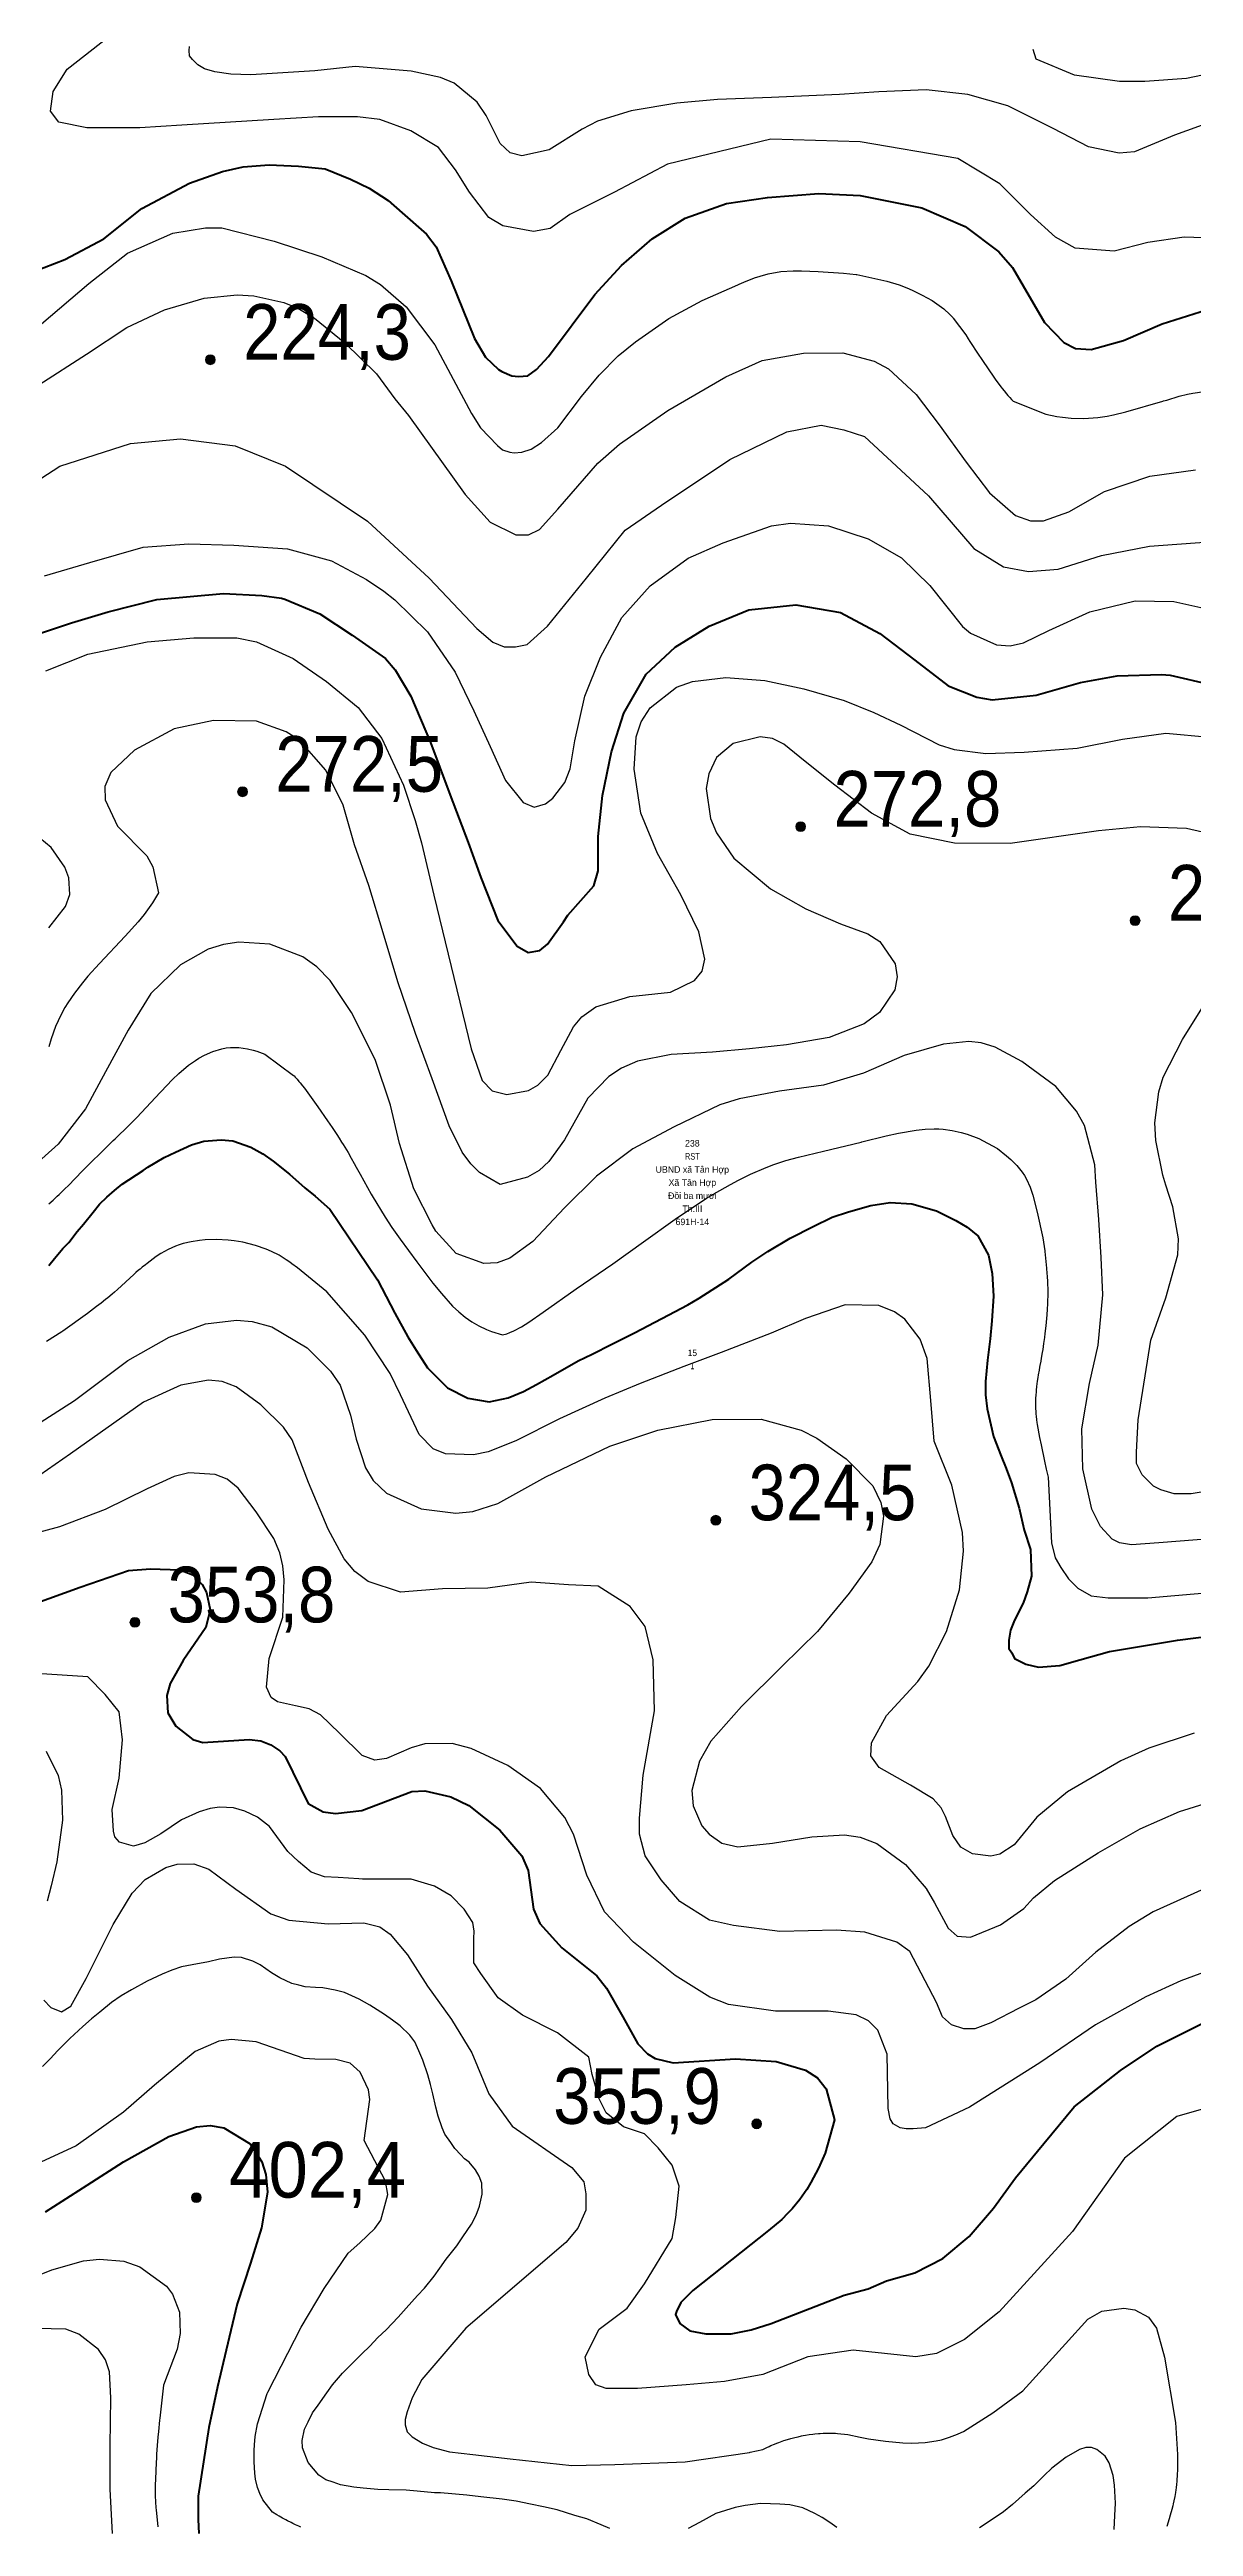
# Model space of a CAD drawing. Header units: metres. Extents: x 549268 to 556659, y 1838059 to 1844558.
# Drawn here: x 554620 to 554969, y 1839018 to 1839774 of the extents above; entities that cross this region are included whole.
import ezdxf
from ezdxf.enums import TextEntityAlignment as Align

# ---------------------------------------------------------------- set-up
doc = ezdxf.new("R2010")
doc.units = ezdxf.units.M
doc.header["$LTSCALE"] = 0.8
for name, color, linetype, lineweight in [('1', 7, 'Continuous', 25), ('2', 7, 'Continuous', 53), ('5', 7, 'Continuous', 13)]:
    doc.layers.add(name, color=color, linetype=linetype, lineweight=lineweight)
doc.layers.add('15', color=7, linetype='Continuous')

msp = doc.modelspace()

# ---------------------------------------------------------------- hatches: boundary and pattern name
at = {"layer": '5'}
for points in [[(554670.22, 1839679.37, 1), (554667.22, 1839679.37, 1)], [(554680.04, 1839547.43, 1), (554677.04, 1839547.43, 1)], [(554850.44, 1839536.79, 1), (554847.44, 1839536.79, 1)], [(554952.52, 1839508.08, 1), (554949.52, 1839508.08, 1)], [(554824.52, 1839324.94, 1), (554821.52, 1839324.94, 1)], [(554647.16, 1839293.75, 1), (554644.16, 1839293.75, 1)], [(554836.98, 1839140.59, 1), (554833.98, 1839140.59, 1)], [(554665.93, 1839118.05, 1), (554662.93, 1839118.05, 1)]]:
    msp.add_hatch(color=256, dxfattribs=at).paths.add_polyline_path(points)

# ---------------------------------------------------------------- linework, layer by layer
at = {"layer": '1'}
for points in [[(554753.73, 1839722.84), (554747.77, 1839730.53), (554743.5, 1839737.37), (554738.39, 1839744.21), (554729.87, 1839749.34), (554720.49, 1839752.76), (554713.67, 1839753.61), (554701.74, 1839753.61), (554688.1, 1839752.76), (554659.97, 1839751.05), (554647.19, 1839750.19), (554630.99, 1839750.19), (554622.47, 1839751.9), (554619.91, 1839755.32), (554620.76, 1839761.3), (554625.02, 1839768.14), (554644.63, 1839783.53)], [(554786.94, 1839752.23), (554782.25, 1839749.85), (554772.09, 1839743.49), (554763.84, 1839741.67), (554760.22, 1839742.56), (554757.23, 1839745.42), (554752.88, 1839754.01), (554750.18, 1839758.05), (554743.09, 1839763.88), (554738.94, 1839765.57), (554729.96, 1839767.49), (554712.96, 1839768.98), (554700.57, 1839767.62), (554681.03, 1839766.42), (554674.94, 1839766.6), (554670.1, 1839767.32), (554666.87, 1839768.22), (554664.9, 1839769.48), (554663.29, 1839771.09), (554662.39, 1839772.17), (554662.22, 1839773.79), (554662.39, 1839775.05)], [(554976.49, 1839767.27), (554966.72, 1839765.31), (554954.03, 1839764.33), (554946.22, 1839764.33), (554932.56, 1839766.29), (554920.84, 1839771.18), (554919.87, 1839774.12)], [(554975.14, 1839752.33), (554963, 1839747.99), (554950.83, 1839742.91), (554946.16, 1839742.51), (554936.82, 1839744.36), (554926, 1839750), (554912.14, 1839756.89), (554899.96, 1839760.42), (554887.23, 1839761.79), (554872.79, 1839761.23), (554860.81, 1839760.38), (554851.4, 1839760), (554840.04, 1839759.49), (554823.55, 1839758.89), (554811.14, 1839757.71), (554797.17, 1839755.43), (554786.94, 1839752.23)], [(554989.84, 1839716), (554965.97, 1839716.85), (554954.89, 1839715.14), (554944.66, 1839712.58), (554932.73, 1839713.43), (554926.76, 1839716.85), (554919.09, 1839723.69), (554909.72, 1839733.09), (554896.93, 1839740.79), (554867.1, 1839745.92), (554839.82, 1839746.77), (554808.29, 1839739.08), (554792.09, 1839730.53), (554778.45, 1839723.69), (554772.49, 1839719.42), (554767.37, 1839718.56), (554758, 1839720.27), (554753.73, 1839722.84)], [(554617.16, 1839690.36), (554631.62, 1839702.64), (554643.41, 1839711.91), (554657.27, 1839718), (554667.19, 1839719.71), (554672.18, 1839719.64), (554688.16, 1839715.56), (554702.78, 1839710.76), (554716.22, 1839705.12), (554720.63, 1839702.34), (554728.53, 1839695.51), (554737.21, 1839683.93), (554748.45, 1839662.92), (554751.15, 1839658.63), (554756.32, 1839653.22), (554757.9, 1839651.86), (554760.15, 1839651.18), (554761.5, 1839650.96), (554763.75, 1839651.18), (554766.68, 1839652.09), (554769.83, 1839654.12), (554774.78, 1839658.63), (554781.98, 1839668.11), (554787.38, 1839674.66), (554793.23, 1839680.52), (554798.46, 1839684.89), (554808.7, 1839691.96), (554818.89, 1839697.48), (554829.73, 1839702.25), (554830.11, 1839702.42), (554831.56, 1839703.1), (554834.86, 1839704.39), (554836.52, 1839704.94), (554839.03, 1839705.61), (554842.85, 1839706.28), (554846.63, 1839706.52), (554849.17, 1839706.51), (554854.27, 1839706.29), (554862, 1839705.81), (554865.85, 1839705.42), (554866.09, 1839705.39), (554875.19, 1839703.39), (554878.95, 1839702.25), (554881.35, 1839701.32), (554882.93, 1839700.64), (554886.03, 1839699.12), (554889.05, 1839697.43), (554890.51, 1839696.5), (554892.58, 1839694.96), (554894.48, 1839693.23), (554895.34, 1839692.29), (554895.5, 1839692.1), (554899.35, 1839687.01), (554900.08, 1839685.8), (554900.58, 1839684.99), (554901.59, 1839683.4), (554902.1, 1839682.6), (554903.13, 1839681.03), (554904.19, 1839679.46), (554906.31, 1839676.33), (554907.65, 1839674.38), (554908.33, 1839673.4), (554909.37, 1839671.96), (554910.08, 1839671.02), (554910.44, 1839670.55), (554910.99, 1839669.86), (554911.74, 1839668.95), (554912.13, 1839668.5), (554912.72, 1839667.85), (554913.32, 1839667.2), (554913.63, 1839666.89), (554913.76, 1839666.76), (554923.71, 1839662.79), (554927.15, 1839662.07), (554928.87, 1839661.81), (554931.45, 1839661.54), (554935.32, 1839661.44), (554939.63, 1839661.75), (554942.49, 1839662.18), (554944.39, 1839662.55), (554948.16, 1839663.44), (554959.44, 1839666.74), (554959.66, 1839666.8), (554960.71, 1839667.08), (554964.46, 1839668.25)], [(554616.37, 1839671.71), (554630.85, 1839681.13), (554643.21, 1839689.19), (554654.72, 1839694.59), (554666.85, 1839698.2), (554676.94, 1839699.16), (554682.02, 1839698.87), (554691.11, 1839696.85), (554695.4, 1839695.08), (554700.52, 1839692.08), (554709.8, 1839684.56), (554719.39, 1839675.08), (554725.07, 1839667.44), (554729.19, 1839662.34), (554746.46, 1839638.23), (554754.16, 1839629.8), (554761.93, 1839625.94), (554765.82, 1839625.9), (554769.16, 1839627.54), (554774.81, 1839633.7), (554786.95, 1839647.83), (554793.57, 1839653.64), (554808.33, 1839663.91), (554826.1, 1839674.18), (554837.16, 1839679.14), (554849.73, 1839681.36), (554861.79, 1839681.48), (554871.35, 1839678.9), (554875.71, 1839676.55), (554884.15, 1839668.78), (554891.17, 1839659.45), (554899.43, 1839648.1), (554906.55, 1839638.68), (554914.46, 1839631.79), (554919.1, 1839630.15), (554923, 1839630.22), (554930.77, 1839632.93), (554941.68, 1839639.18), (554955.49, 1839643.79), (554969.5, 1839645.71)], [(554964.46, 1839668.25), (554966.98, 1839668.86), (554968.67, 1839669.2), (554972.07, 1839669.72)], [(554603.23, 1839634.28), (554622.71, 1839646.84), (554644.29, 1839653.82), (554659.6, 1839655.22), (554676.3, 1839653.12), (554691.62, 1839646.84), (554716.67, 1839630.09), (554735.46, 1839612.64), (554750.08, 1839597.29), (554754.95, 1839593.1), (554758.43, 1839591.7), (554761.91, 1839591.7), (554765.39, 1839592.4), (554771.65, 1839597.99), (554783.49, 1839612.64), (554795.32, 1839627.3), (554806.45, 1839634.98), (554827.33, 1839648.94), (554844.73, 1839657.31), (554855.17, 1839659.41), (554862.13, 1839658.01), (554868.4, 1839655.92), (554887.89, 1839637.77), (554901.81, 1839621.72), (554910.86, 1839616.13), (554918.51, 1839614.74), (554927.56, 1839615.44), (554940.79, 1839619.62), (554955.4, 1839622.41), (554973.5, 1839623.81)], [(554724.99, 1839606.02), (554735.04, 1839596.28), (554743.41, 1839584), (554749.11, 1839572.19), (554754.15, 1839561.23), (554758.85, 1839550.9), (554764.22, 1839544.12), (554767.51, 1839542.77), (554771.02, 1839543.77), (554773.25, 1839545.49), (554776.88, 1839550.26), (554778.57, 1839554.47), (554779.98, 1839562.95), (554783.05, 1839576.67), (554787.83, 1839588.52), (554794.35, 1839600.66), (554802.93, 1839610.3), (554814.62, 1839618.8), (554825.25, 1839623.43), (554840.02, 1839628.61), (554845.78, 1839629.42), (554857.42, 1839628.66), (554869.56, 1839624.66), (554879.74, 1839618.86), (554888.34, 1839610.45), (554898.34, 1839597.88), (554900.8, 1839595.91), (554908.65, 1839592.35), (554912.83, 1839592), (554916.9, 1839592.87), (554924.67, 1839596.67), (554937.15, 1839602.35), (554950.99, 1839605.74), (554962.81, 1839605.55), (554975.66, 1839602.66)], [(554618.09, 1839613.36), (554631.88, 1839617.45), (554648.18, 1839622.09), (554662.15, 1839623.2), (554675.88, 1839622.72), (554692.23, 1839621.67), (554705.71, 1839617.94), (554716.34, 1839612.28), (554721.7, 1839608.66), (554724.99, 1839606.02)], [(554618.44, 1839584.35), (554631.26, 1839589.46), (554649.37, 1839593.17), (554663.65, 1839594.48), (554676.77, 1839594.48), (554682.77, 1839593.21), (554694.02, 1839588.18), (554704.16, 1839581.06), (554713.82, 1839573.14), (554721.05, 1839563.65), (554727.67, 1839549.4), (554731.19, 1839538.66), (554733.16, 1839531.86), (554736.98, 1839515.81), (554748.36, 1839468.92), (554751.67, 1839459.24), (554754.76, 1839456.09), (554759.19, 1839454.96), (554765.81, 1839456.22), (554768.72, 1839457.84), (554771.71, 1839460.84), (554775.7, 1839468.42), (554779.52, 1839475.63), (554782.06, 1839478.66), (554786.38, 1839481.74), (554796.81, 1839484.87), (554809.2, 1839486.24), (554816.55, 1839489.75), (554818.88, 1839492.64), (554819.66, 1839496.35), (554817.85, 1839504.6), (554812.29, 1839515.96), (554805.2, 1839528.56), (554800.09, 1839540.91), (554798.05, 1839554.35), (554798.68, 1839564.21), (554800.2, 1839568.81), (554802.94, 1839573.07), (554811.02, 1839579.36), (554815.85, 1839581.12), (554826.04, 1839582.32), (554837.93, 1839581.39), (554849.9, 1839578.87), (554862.19, 1839575.26), (554871.28, 1839571.68), (554879.48, 1839567.81), (554891.18, 1839561.8), (554895.78, 1839560.37), (554905.41, 1839559.15)], [(554820.85, 1839552.89), (554820.09, 1839548.43), (554821.36, 1839539.27), (554823.18, 1839534.88), (554828.54, 1839527.17), (554839.72, 1839517.83), (554850.54, 1839511.7), (554861.05, 1839507.08), (554869.42, 1839504.06), (554873.13, 1839501.71), (554877.76, 1839494.89), (554878.41, 1839490.88), (554877.65, 1839486.9), (554872.98, 1839480), (554868.35, 1839476.51), (554857.61, 1839472.39), (554844.62, 1839470.11), (554833.34, 1839468.87), (554822.03, 1839467.9), (554809.43, 1839467.22), (554799.08, 1839465.1), (554794.25, 1839463.01), (554790.38, 1839460.48), (554783.98, 1839453.85), (554776.86, 1839441.16), (554772.05, 1839434.47), (554769.08, 1839431.78), (554765.57, 1839429.68), (554757.23, 1839427.44), (554750.83, 1839431.17), (554748.22, 1839433.78), (554745.61, 1839437.35), (554741.66, 1839445.38), (554736.41, 1839459.74), (554731.29, 1839473.62), (554725.89, 1839489.37), (554721.5, 1839504.32), (554717.09, 1839518.77), (554712.69, 1839531.18), (554709.24, 1839543.34), (554703.97, 1839554.04), (554695.92, 1839563.15), (554691.89, 1839565.77), (554682.81, 1839568.97), (554669.68, 1839569.21), (554657.63, 1839566.69), (554645.53, 1839560.14), (554638.33, 1839553.27), (554636.53, 1839549.07), (554636.58, 1839544.92), (554640.4, 1839536.96), (554649.36, 1839527.87), (554651.15, 1839524.5), (554652.86, 1839516.56), (554651.08, 1839513.55), (554648.53, 1839509.98), (554646.68, 1839507.7), (554642.75, 1839503.33), (554634.91, 1839494.99), (554631.34, 1839491.06), (554629.63, 1839489.03), (554627.19, 1839485.88), (554625.24, 1839483), (554624.33, 1839481.51), (554623.07, 1839479.23), (554621.43, 1839475.69), (554620.09, 1839472.01), (554619.38, 1839469.48)], [(554975.16, 1839534.28), (554966.69, 1839536.25), (554952.7, 1839536.69), (554939.79, 1839535.48), (554912.88, 1839531.63), (554895.89, 1839531.7), (554882.35, 1839534.43), (554870.5, 1839540.88), (554859.34, 1839549.44), (554850.3, 1839556.69), (554843.8, 1839561.97), (554840.3, 1839563.69), (554836.55, 1839564.23), (554828.28, 1839562.16), (554823.19, 1839557.86), (554820.85, 1839552.89)], [(554905.41, 1839559.15), (554917.16, 1839559.51), (554933.31, 1839560.73), (554947.14, 1839563.47), (554960.41, 1839565.3), (554973.74, 1839564.06)], [(554619.39, 1839505.84), (554624.52, 1839512.4), (554625.8, 1839516.1), (554625.49, 1839521.11), (554624.25, 1839524.44), (554620.11, 1839530.42), (554608.05, 1839540.34)], [(554937.82, 1839328.36), (554935.09, 1839340.66), (554934.77, 1839352.88), (554937.09, 1839366.7), (554939.73, 1839378.41), (554941.12, 1839393.81), (554940.62, 1839405.17), (554939.99, 1839416.8), (554939.02, 1839428.2), (554938.71, 1839433.5), (554935.52, 1839445.5), (554933.16, 1839449.83), (554926.82, 1839457.37), (554916.43, 1839465.02), (554908.32, 1839469.45), (554904.01, 1839470.76), (554900.24, 1839471.13), (554892.55, 1839470.34), (554880.49, 1839466.86), (554868.07, 1839461.47), (554855.85, 1839457.78), (554842.47, 1839456.03), (554830.16, 1839453.69), (554824.23, 1839451.77), (554810.27, 1839445.09), (554797.63, 1839438.37), (554786.57, 1839430.04), (554776.78, 1839420.35), (554767.16, 1839410.03), (554760.12, 1839404.97), (554756.27, 1839403.59), (554752.22, 1839403.39), (554743.7, 1839406.41), (554737.52, 1839413.22), (554736.37, 1839415.15), (554730.86, 1839426.15), (554726.43, 1839439.98), (554723.73, 1839451.75), (554719.02, 1839465.64), (554711.84, 1839480.02), (554705.3, 1839489.77), (554701.23, 1839493.92), (554696.89, 1839496.99), (554686.9, 1839500.86), (554677.38, 1839501.52), (554672.68, 1839500.79), (554668.07, 1839499.33), (554659.61, 1839494.58), (554650.56, 1839485.82), (554643.57, 1839474.57), (554636.74, 1839461.84), (554630.58, 1839450.58), (554622.23, 1839439.75), (554613.29, 1839431.74)], [(555002.36, 1839338.7), (554968.09, 1839333.05), (554962.91, 1839333.05), (554958.88, 1839334.2), (554956.58, 1839335.36), (554953.12, 1839338.82), (554951.4, 1839342.29), (554951.4, 1839345.75), (554951.97, 1839355.57), (554955.77, 1839379.95), (554960.41, 1839392.86), (554964.1, 1839406.02), (554964.27, 1839410.84), (554962.49, 1839420.64), (554960.42, 1839427.25), (554959.45, 1839430.31), (554957.31, 1839440.91), (554957.05, 1839446.32), (554958.23, 1839455.74), (554959.61, 1839460.27), (554965.52, 1839471.77), (554973.97, 1839485.32)], [(554619.42, 1839421.61), (554620.67, 1839422.74), (554621.92, 1839423.89), (554622.53, 1839424.46), (554623.75, 1839425.63), (554624.35, 1839426.22), (554625.25, 1839427.12), (554629.64, 1839431.64), (554629.78, 1839431.78), (554630.09, 1839432.09), (554630.71, 1839432.7), (554631.32, 1839433.31), (554631.74, 1839433.72), (554632.56, 1839434.53), (554633.18, 1839435.14), (554634.43, 1839436.35), (554636.92, 1839438.77), (554638.17, 1839439.99), (554639.08, 1839440.87), (554639.68, 1839441.46), (554640.89, 1839442.64), (554642.7, 1839444.41), (554646.31, 1839447.96), (554653.42, 1839455.6), (554653.57, 1839455.76), (554657.17, 1839459.53), (554659.04, 1839461.35), (554662.05, 1839463.9), (554664.13, 1839465.37), (554665.22, 1839466.04), (554666.9, 1839466.97), (554669.51, 1839468.11), (554672.18, 1839468.91), (554673.53, 1839469.17), (554674.82, 1839469.31), (554677.39, 1839469.32), (554680, 1839468.96), (554681.75, 1839468.54), (554682.93, 1839468.17), (554685.33, 1839467.25), (554694.09, 1839460.82), (554694.28, 1839460.62), (554694.58, 1839460.29), (554695.17, 1839459.64), (554695.75, 1839458.97), (554696.13, 1839458.52), (554696.87, 1839457.61), (554697.41, 1839456.91), (554698.47, 1839455.5), (554699.5, 1839454.06), (554701.52, 1839451.15), (554704.45, 1839446.95), (554705.89, 1839444.84), (554707.31, 1839442.72), (554708.01, 1839441.65)], [(554708.01, 1839441.65), (554708.77, 1839440.45), (554709.27, 1839439.65), (554710.25, 1839438.03), (554710.74, 1839437.21), (554711.69, 1839435.57), (554712.62, 1839433.92), (554713.24, 1839432.82), (554714.44, 1839430.59), (554717.82, 1839424.51), (554718.12, 1839423.99), (554722.05, 1839417.5), (554724.14, 1839414.33), (554726.63, 1839410.8), (554731.77, 1839403.86), (554736.66, 1839397.34), (554739.22, 1839394.16), (554742.67, 1839390.36), (554744.52, 1839388.61), (554746.47, 1839386.99), (554747.49, 1839386.25), (554748.53, 1839385.56), (554750.71, 1839384.31), (554752.99, 1839383.23), (554754.57, 1839382.6), (554757.88, 1839381.55), (554759.22, 1839381.9), (554760.16, 1839382.26), (554761.37, 1839382.79), (554763.71, 1839384.03), (554765.95, 1839385.44), (554770.3, 1839388.53), (554780.4, 1839395.57), (554791.58, 1839403.3), (554800.94, 1839410), (554810.65, 1839416.89), (554820.2, 1839423.29), (554822.34, 1839424.55), (554822.64, 1839424.73), (554827.45, 1839427.49), (554829.9, 1839428.79), (554833.64, 1839430.61), (554838.35, 1839432.64), (554840.75, 1839433.54), (554844.39, 1839434.76), (554848.21, 1839435.84), (554855.91, 1839437.71), (554867.35, 1839440.43), (554867.61, 1839440.5), (554875, 1839442.34), (554878.74, 1839443.15), (554884.21, 1839444.11), (554886.95, 1839444.4), (554889.69, 1839444.52), (554891.05, 1839444.49), (554892.43, 1839444.4), (554895.19, 1839444.02), (554897.92, 1839443.41), (554899.73, 1839442.87), (554903.34, 1839441.52), (554908.82, 1839438.61), (554909.05, 1839438.44), (554911.78, 1839436.28), (554913.09, 1839435.12), (554914.92, 1839433.27)], [(554914.92, 1839433.27), (554916.54, 1839431.25), (554917.25, 1839430.18), (554917.88, 1839429.06), (554918.95, 1839426.69), (554919.79, 1839424.21), (554921.11, 1839419.08), (554922.83, 1839411.2), (554923.45, 1839407.21), (554923.47, 1839406.99), (554923.94, 1839401.97), (554924.08, 1839400.3), (554924.14, 1839399.47), (554924.25, 1839397.79), (554924.29, 1839396.96), (554924.33, 1839395.7), (554924.34, 1839394.44), (554924.34, 1839393.6), (554924.3, 1839391.92), (554924.27, 1839391.08), (554924.18, 1839389.39), (554924.06, 1839387.71), (554923.97, 1839386.6), (554923.75, 1839384.36), (554923.48, 1839381.94), (554923.33, 1839380.73), (554923.09, 1839378.92), (554922.82, 1839377.12), (554922.68, 1839376.21), (554922.37, 1839374.41), (554922.21, 1839373.51), (554921.95, 1839372.16), (554921.86, 1839371.67), (554921.7, 1839370.8), (554921.44, 1839369.32), (554921.32, 1839368.58), (554921.15, 1839367.46), (554920.93, 1839365.78), (554920.81, 1839364.66), (554920.76, 1839364.1), (554920.69, 1839363.26), (554920.63, 1839362.14), (554920.61, 1839361.57), (554920.6, 1839360.73), (554920.61, 1839359.89), (554920.62, 1839359.47), (554920.63, 1839359.04), (554920.68, 1839358.18), (554920.75, 1839357.32), (554920.81, 1839356.75), (554920.94, 1839355.61), (554921.06, 1839354.75), (554921.15, 1839354.18), (554921.33, 1839353.05), (554921.65, 1839351.34), (554921.87, 1839350.21), (554922.33, 1839347.94), (554923.34, 1839342.98), (554923.87, 1839340.51), (554924.24, 1839338.87), (554924.44, 1839338.05), (554925.48, 1839318.03), (554926.64, 1839313.41), (554928.36, 1839310.53), (554930.67, 1839307.06)], [(554885.41, 1839380.26), (554880.67, 1839386.39), (554877.51, 1839388.64), (554872.75, 1839390.48), (554862.47, 1839390.69), (554850.4, 1839386.51), (554839.92, 1839382.08), (554824.63, 1839376.13), (554813.28, 1839371.89), (554799.89, 1839366.71), (554789.13, 1839362.25), (554775.3, 1839355.88), (554761.95, 1839349.14), (554753.54, 1839345.81), (554749.03, 1839344.87), (554740.45, 1839345.26), (554736.71, 1839346.79), (554732.43, 1839351.08), (554726.79, 1839363.22), (554723.58, 1839369.74), (554715.89, 1839381.44), (554704.28, 1839394.72), (554695.35, 1839402.02), (554693.6, 1839403.28), (554692.94, 1839403.78), (554691.88, 1839404.52), (554689.68, 1839405.87), (554687.36, 1839407.04), (554685.77, 1839407.73), (554682.5, 1839408.87), (554678.59, 1839409.84), (554675.94, 1839410.28), (554674.16, 1839410.47), (554670.57, 1839410.65), (554667.13, 1839410.55), (554665.43, 1839410.39), (554662.89, 1839409.99), (554660.42, 1839409.41), (554659.22, 1839409.03), (554658.05, 1839408.61), (554655.78, 1839407.6), (554653.59, 1839406.39), (554652.17, 1839405.46), (554649.42, 1839403.35), (554648.89, 1839402.96), (554647.89, 1839402.19), (554647.24, 1839401.65), (554646.81, 1839401.29), (554645.97, 1839400.56), (554645.34, 1839399.99), (554644.1, 1839398.85), (554641.63, 1839396.55), (554640.38, 1839395.41), (554639.4, 1839394.55), (554638.74, 1839393.99), (554637.4, 1839392.88), (554636.73, 1839392.33), (554635.37, 1839391.25), (554633.99, 1839390.18), (554631.23, 1839388.07), (554623.7, 1839382.66), (554623.37, 1839382.45), (554618.65, 1839379.54)], [(554615.62, 1839354.11), (554627.28, 1839361.55), (554643.56, 1839373.72), (554656.16, 1839380.81), (554667.22, 1839384.93), (554676.7, 1839386.09), (554681.45, 1839385.66), (554687.47, 1839383.97), (554698.28, 1839377.59), (554705.38, 1839370.44), (554708.37, 1839366.17), (554711.52, 1839356.98), (554713.17, 1839349.75), (554716.1, 1839340.95), (554718.41, 1839337.08), (554722.45, 1839333.23), (554733.04, 1839328.44), (554743.63, 1839327.08), (554748.79, 1839327.61), (554756.5, 1839330.1), (554771.13, 1839338.18), (554790.68, 1839347.58), (554805.33, 1839352.47), (554821.89, 1839355.74), (554836.83, 1839355.82), (554849.02, 1839352.47), (554853.84, 1839350.04), (554862.8, 1839343.73), (554870.9, 1839335.4), (554873.39, 1839330.37), (554874.18, 1839326.16), (554873.1, 1839317.52), (554870.69, 1839312.2), (554863.77, 1839302.68), (554854.09, 1839290.93), (554843.3, 1839280.34), (554830.84, 1839268), (554821.53, 1839257.42)], [(554969.09, 1839259.88), (554955.18, 1839255.36), (554946.62, 1839251.43), (554930.38, 1839241.96), (554920.98, 1839234.25), (554914.07, 1839225.76), (554909.71, 1839222.96), (554907.02, 1839222.37), (554901.38, 1839223.02), (554897.86, 1839225.04), (554895.37, 1839228.67), (554893.16, 1839234.41), (554891.84, 1839237.07), (554889.39, 1839239.89), (554882.47, 1839244.07), (554872.88, 1839249.4), (554870.38, 1839252.99), (554870.51, 1839256.95), (554875.14, 1839265.33), (554884.69, 1839275.64), (554888.06, 1839280.33), (554893.39, 1839290.99), (554897.41, 1839303.68), (554898.67, 1839315.49), (554898.33, 1839321.15), (554895.03, 1839335.6), (554889.7, 1839349.11), (554888.62, 1839361.53), (554887.51, 1839374.34), (554885.41, 1839380.26)], [(554801.4, 1839222.45), (554799.76, 1839229.01), (554799.76, 1839233.92), (554800.82, 1839247.11), (554804.26, 1839266.69), (554803.86, 1839282.26), (554801.4, 1839292.5), (554796.9, 1839298.64), (554787.08, 1839304.78), (554778.07, 1839305.19), (554766.61, 1839306.01), (554753.37, 1839304.19), (554739.58, 1839303.95), (554726.73, 1839302.97), (554716.92, 1839306.18), (554712.79, 1839309.26), (554709.53, 1839313.14), (554704.67, 1839322.18), (554698.68, 1839336.48), (554693.69, 1839349.46), (554690.99, 1839353.35), (554684.1, 1839360.22), (554676.54, 1839365.72), (554672.36, 1839367.33), (554668.19, 1839367.75), (554659.66, 1839366.22), (554648.27, 1839360.98), (554625.98, 1839345.23), (554616.6, 1839338.72)], [(554987.02, 1839192.37), (554964.96, 1839184.3), (554954.28, 1839179.41), (554938.96, 1839170.82), (554921.91, 1839159.21), (554900.49, 1839145.67), (554887, 1839139.37), (554883.31, 1839139.06), (554881.16, 1839139.06), (554879.31, 1839139.37), (554877.16, 1839140.6), (554876.24, 1839142.14), (554875.63, 1839145.23), (554875.3, 1839161.85), (554872.43, 1839169.2), (554869.66, 1839172), (554865.9, 1839173.87), (554857.26, 1839175.01), (554841.22, 1839175.01), (554826.91, 1839176.99), (554821.2, 1839179.31), (554810.65, 1839185.92), (554797.87, 1839196.08), (554789.04, 1839205.29), (554783.67, 1839216.52), (554779.59, 1839229.03), (554776.92, 1839234.15), (554769.5, 1839243.02), (554759.47, 1839250.03), (554748.37, 1839255.27), (554742.5, 1839256.71), (554734.14, 1839256.64), (554729.96, 1839255.47), (554722.48, 1839252.17), (554718.96, 1839251.61), (554715.08, 1839253.06), (554708.11, 1839259.9), (554702.37, 1839265.53), (554698.9, 1839267.29), (554694.65, 1839268.23), (554689.23, 1839269.47), (554687.27, 1839270.75), (554685.82, 1839273.99), (554686.66, 1839282.74), (554690.83, 1839295.31), (554691.28, 1839306.75), (554690.81, 1839310.97), (554689.94, 1839315.01), (554688.08, 1839319.34), (554682.73, 1839327.46), (554677.22, 1839334.71), (554673.8, 1839337.44), (554670.18, 1839338.94), (554662.15, 1839339.41), (554657.71, 1839338.33), (554649.4, 1839334.54), (554636.59, 1839328.25), (554622.68, 1839322.88), (554609.14, 1839319.24)], [(554980.34, 1839319.72), (554958.26, 1839318.04), (554949.94, 1839317.39), (554946.23, 1839318.04), (554944, 1839319.19), (554940.4, 1839323.04), (554937.82, 1839328.36)], [(554930.67, 1839307.06), (554933.55, 1839304.17), (554937.58, 1839301.86), (554942.76, 1839301.29), (554948.52, 1839301.29), (554954.85, 1839301.29), (554991.48, 1839304.35)], [(554993.45, 1839151.39), (554963.71, 1839142.87), (554947.78, 1839130.09), (554931.85, 1839107.72), (554909.55, 1839083.22), (554898.92, 1839074.7), (554890.43, 1839070.44), (554884.05, 1839069.38), (554874.49, 1839070.44), (554864.94, 1839071.51), (554851.13, 1839069.38), (554837.32, 1839064.05), (554825.64, 1839061.92), (554813.95, 1839060.86), (554799.08, 1839059.79), (554789.52, 1839059.79), (554786.34, 1839060.86), (554784.21, 1839064.05), (554783.15, 1839069.38), (554787.4, 1839077.9), (554795.9, 1839084.29), (554801.21, 1839091.74), (554809.7, 1839105.59), (554810.77, 1839111.98), (554811.83, 1839121.57), (554809.7, 1839127.96), (554805.46, 1839133.28), (554801.21, 1839137.55), (554794.83, 1839139.68), (554789.52, 1839143.94), (554787.4, 1839148.2), (554785.28, 1839155.65), (554784.21, 1839160.98), (554774.65, 1839168.43), (554764.03, 1839173.76), (554756.6, 1839179.09), (554751.29, 1839186.54), (554749.16, 1839189.74), (554749.16, 1839197.19), (554749.22, 1839199.42), (554748.81, 1839202.08), (554746.15, 1839206.17), (554742.26, 1839210.27), (554737.15, 1839213.14), (554730.04, 1839215.3), (554715.17, 1839215.3), (554714.02, 1839215.39), (554707.68, 1839215.8), (554703.59, 1839216), (554699.49, 1839217.44), (554695.61, 1839220.71), (554692.33, 1839223.79), (554686.81, 1839231.36), (554683.13, 1839234.23), (554679.24, 1839236.07), (554675.76, 1839237.09), (554671.46, 1839237.3), (554668.6, 1839236.89), (554665.32, 1839235.87), (554659.94, 1839233.41), (554653.57, 1839229.15), (554648.75, 1839226.45), (554645.27, 1839225.42), (554640.97, 1839226.65), (554639.54, 1839228.29), (554639.13, 1839229.93), (554638.7, 1839236.6), (554640.83, 1839246.19), (554641.89, 1839257.91), (554640.83, 1839266.43), (554636.58, 1839271.75), (554631.27, 1839277.08), (554598.35, 1839279.21)], [(554618.57, 1839254.4), (554622.23, 1839247.02), (554623.28, 1839242.5), (554623.59, 1839233.35), (554621.86, 1839220.63), (554620.1, 1839213.31), (554618.91, 1839208.62)], [(554821.53, 1839257.42), (554818, 1839251.35), (554815.69, 1839242.39), (554816.08, 1839237.75), (554818.79, 1839231.62), (554820.94, 1839229.06), (554824.89, 1839226.33), (554829.76, 1839225.21), (554840.27, 1839226.32), (554852.31, 1839228.21), (554862.27, 1839228.84), (554867.13, 1839228.14), (554872.15, 1839226.2), (554880.94, 1839219.77), (554887.21, 1839212.48), (554889.79, 1839208.1), (554893.96, 1839200.32), (554896.74, 1839197.94), (554900.78, 1839197.57), (554909.9, 1839201.33), (554917, 1839206.39), (554920.04, 1839209.6), (554926.43, 1839214.87), (554939.78, 1839223.34), (554952.58, 1839230.71), (554964.53, 1839236.01), (554988.82, 1839243.47)], [(554972.11, 1839212.36), (554956.55, 1839205.33), (554949.24, 1839200.86), (554939.07, 1839193.05), (554929.87, 1839184.77), (554920.71, 1839178.47), (554915.61, 1839175.94), (554906.98, 1839171.43), (554902.07, 1839169.58), (554898.68, 1839169.58), (554894.99, 1839170.81), (554892.23, 1839173.28), (554890.38, 1839177.6), (554882.29, 1839193.26), (554878.31, 1839196.09), (554868.5, 1839199.11), (554859.84, 1839199.78), (554842.57, 1839199.32), (554828.41, 1839201.16), (554821.04, 1839202.79), (554812.04, 1839208.53), (554806.31, 1839215.08), (554801.4, 1839222.45)], [(554617.84, 1839178.33), (554619.97, 1839176.1), (554623.25, 1839174.75), (554626.13, 1839176.48), (554630.77, 1839185), (554639.07, 1839201.44), (554644.84, 1839211.03), (554648.81, 1839215.19), (554655.09, 1839218.88), (554658.53, 1839219.86), (554663.67, 1839219.96), (554668.23, 1839218.35), (554676.48, 1839212.26), (554687.14, 1839204.74), (554692.63, 1839202.78), (554704.71, 1839201.69), (554715.57, 1839201.96), (554720.41, 1839200.71), (554723.59, 1839198.55), (554728.85, 1839192.25), (554734.99, 1839182.68), (554742.31, 1839172.5), (554748.58, 1839162.27), (554753.77, 1839149.73), (554760.84, 1839139.87), (554779.04, 1839127.21), (554782.74, 1839122.89), (554783.35, 1839119.18), (554783.35, 1839114.24), (554780.89, 1839108.68), (554777.19, 1839104.36), (554746.73, 1839078.18)], [(554734.12, 1839090.43), (554737, 1839094.02), (554738.79, 1839096.46), (554740.72, 1839099.3), (554743.93, 1839103.3), (554745.78, 1839106.03), (554748.44, 1839109.97), (554749.81, 1839112.74), (554750.82, 1839115.47), (554751.73, 1839119.13), (554751.55, 1839122.48), (554750.75, 1839124.64), (554749.6, 1839126.57), (554747.76, 1839128.89), (554746.34, 1839129.86), (554745.17, 1839131.13), (554743.36, 1839133.09), (554742.13, 1839134.92), (554740.27, 1839137.42), (554739.49, 1839139.4), (554738.26, 1839142.91), (554737.58, 1839145.64), (554736.66, 1839149.75), (554735.88, 1839152.57), (554735.09, 1839155.57), (554733.57, 1839159.99), (554732.32, 1839162.84), (554731.17, 1839165.62), (554729.63, 1839167.69), (554726.7, 1839170.55), (554724.36, 1839172.26), (554721.83, 1839173.94), (554717.4, 1839176.83), (554714.11, 1839178.62), (554709.68, 1839180.65), (554706.78, 1839181.46), (554703.06, 1839182.08), (554700.8, 1839182.2), (554697.6, 1839182.41), (554695.67, 1839182.95), (554693.55, 1839183.46), (554689.9, 1839185.21), (554687.39, 1839186.71), (554683.94, 1839189.14), (554681.67, 1839190.29), (554678.17, 1839191.41), (554676.02, 1839191.45), (554671.5, 1839190.86), (554668.13, 1839190.02), (554663.18, 1839189.1), (554659.87, 1839188.55), (554656.99, 1839187.48), (554654.03, 1839186.32), (554649.41, 1839184.12), (554644.64, 1839181.54), (554641.47, 1839179.69), (554638.51, 1839177.68), (554634.92, 1839174.67), (554632.43, 1839172.61), (554629.78, 1839170.36), (554625.79, 1839166.64), (554622.17, 1839162.97), (554619.82, 1839160.47), (554617.46, 1839158.15)], [(554696.28, 1839017.43), (554695.74, 1839017.67), (554694.66, 1839018.16), (554693.87, 1839018.54), (554693.34, 1839018.8), (554692.28, 1839019.34), (554691.76, 1839019.62), (554690.72, 1839020.19), (554689.69, 1839020.78), (554689, 1839021.18), (554687.64, 1839022.01), (554684.73, 1839025.76), (554684.58, 1839026.01), (554683.98, 1839027.15), (554683.09, 1839029.56), (554682.53, 1839032.11), (554682.31, 1839033.85), (554682.1, 1839037.35), (554682.09, 1839040.81), (554682.16, 1839042.52), (554682.4, 1839045.08), (554683.08, 1839048.95), (554686.1, 1839058.25), (554686.27, 1839058.64), (554696.48, 1839078.47), (554703.42, 1839090.29), (554710.77, 1839101.04), (554714.29, 1839104.27), (554718.92, 1839108.62), (554720.78, 1839111.16), (554722.89, 1839119.03), (554722.22, 1839123.08), (554715.64, 1839135.46), (554717.36, 1839148.05), (554716.99, 1839151.02), (554714.47, 1839156.37), (554711.35, 1839159.09), (554707.02, 1839160.26), (554700.58, 1839160.32), (554697.38, 1839160.51), (554682.72, 1839165.66), (554675.07, 1839166.39), (554671.29, 1839165.81), (554664.11, 1839162.71), (554651.64, 1839152.38), (554642.24, 1839144.11), (554627.76, 1839133.88), (554606.42, 1839124.02)], [(554638.86, 1839015.43), (554638.14, 1839029.05), (554638.09, 1839042.24), (554638.35, 1839056.87), (554637.88, 1839064.8), (554636.7, 1839068.47), (554634.61, 1839071.65), (554628.53, 1839076.37), (554624.56, 1839077.85), (554615.61, 1839078.13), (554612.06, 1839077.27), (554599.87, 1839073.21), (554585.22, 1839070.29), (554571.42, 1839069.05), (554563.03, 1839069.85), (554559.2, 1839071.26), (554556.03, 1839073.36), (554550.49, 1839078.91), (554541.22, 1839088.37), (554532.86, 1839094.59)], [(554609.39, 1839091.59), (554620.27, 1839095.99), (554629.93, 1839098.73), (554634.88, 1839099.3), (554642.31, 1839098.63), (554647.22, 1839096.91), (554655.32, 1839091.04), (554657.15, 1839088.57), (554659.28, 1839083.02), (554659.46, 1839076.59), (554658.55, 1839071.77), (554654.41, 1839060.77), (554653.28, 1839050.7), (554653.21, 1839050.05), (554652.86, 1839046.62), (554652.71, 1839044.9), (554652.49, 1839042.32), (554652.3, 1839039.74), (554652.22, 1839038.45)], [(554790.62, 1839017.02), (554787.97, 1839018.13), (554783.66, 1839019.91), (554779.98, 1839021), (554774.56, 1839022.65), (554770.43, 1839023.6), (554766.41, 1839024.46), (554762.09, 1839025.39), (554757.82, 1839025.95), (554751.29, 1839026.63), (554747.02, 1839027.19), (554738.98, 1839027.9), (554737.12, 1839027.88), (554731.82, 1839028.42), (554728.51, 1839028.71), (554723.17, 1839028.78), (554719.88, 1839028.88), (554715.34, 1839029.32), (554712.51, 1839029.57), (554708.4, 1839030.33), (554706.16, 1839031.11), (554703.92, 1839031.9), (554701.81, 1839033.26), (554698.57, 1839037.2), (554696.86, 1839041.6), (554696.7, 1839043.92), (554697.45, 1839047.37), (554698.52, 1839049.55), (554699.86, 1839052.31), (554701.57, 1839054.65), (554704.24, 1839058.41), (554706.03, 1839060.85), (554709.09, 1839064.47), (554711.54, 1839066.89), (554714.99, 1839070.36), (554717.36, 1839072.68), (554719.79, 1839075.28), (554722.42, 1839077.72), (554726.02, 1839081.58), (554728.53, 1839084.29), (554731.94, 1839088.13), (554734.12, 1839090.43)], [(554746.73, 1839078.18), (554733.24, 1839062.47), (554730.32, 1839056.9), (554728.74, 1839052.65), (554728.21, 1839050.26), (554728.21, 1839048.67), (554728.74, 1839046.54), (554730.32, 1839044.95), (554733.5, 1839043.09), (554736.68, 1839041.77), (554741.71, 1839040.44), (554748.85, 1839039.64), (554760.24, 1839038.32), (554779.04, 1839036.19), (554792.19, 1839036.57), (554813.61, 1839037.32), (554833.31, 1839040.25), (554833.47, 1839040.29), (554837.37, 1839041.16), (554838.54, 1839041.73), (554839.32, 1839042.09), (554839.84, 1839042.32), (554840.89, 1839042.77), (554841.68, 1839043.08), (554842.21, 1839043.28), (554843.27, 1839043.66), (554843.81, 1839043.84), (554844.88, 1839044.18), (554845.96, 1839044.49), (554846.69, 1839044.68), (554847.17, 1839044.81), (554848.15, 1839045.04), (554849.14, 1839045.25), (554849.63, 1839045.35), (554850.38, 1839045.49), (554851.5, 1839045.67), (554852.64, 1839045.83), (554853.2, 1839045.89), (554854.34, 1839046), (554854.91, 1839046.04), (554855.76, 1839046.09), (554856.9, 1839046.13), (554857.47, 1839046.13), (554858.32, 1839046.13), (554859.18, 1839046.1), (554859.6, 1839046.08), (554860.21, 1839046.04), (554863.29, 1839045.73), (554867.1, 1839044.88), (554869.65, 1839044.42), (554874.79, 1839043.68), (554880.15, 1839043.16), (554882.85, 1839043.07), (554886.88, 1839043.24), (554890.27, 1839043.74), (554891.94, 1839044.12), (554894.4, 1839044.85), (554896.78, 1839045.78), (554897.94, 1839046.32), (554898.59, 1839046.65), (554907.57, 1839052.28), (554916.7, 1839059.06), (554929.77, 1839073.42), (554936.56, 1839080.91), (554940.87, 1839083.39), (554947.61, 1839084.31), (554950.96, 1839083.73), (554955.15, 1839081.51), (554957.58, 1839078.15), (554959.94, 1839069.37), (554963.38, 1839049.41), (554964, 1839039.57), (554964, 1839039.34), (554963.94, 1839038.22), (554963.96, 1839036.69), (554963.95, 1839035.92), (554963.93, 1839034.78), (554963.89, 1839033.63), (554963.86, 1839033.06), (554963.79, 1839031.93), (554963.74, 1839031.36), (554963.66, 1839030.51), (554963.53, 1839029.39), (554963.45, 1839028.82), (554963.33, 1839027.98), (554963.11, 1839026.73), (554962.84, 1839025.41), (554962.64, 1839024.54), (554962.5, 1839023.95), (554962.21, 1839022.79), (554961.73, 1839021.06), (554961.39, 1839019.9), (554960.7, 1839017.6)], [(554944.58, 1839016.67), (554944.86, 1839021), (554945, 1839024.76), (554944.68, 1839030.25), (554944.35, 1839033.2), (554943.08, 1839037.09), (554941.83, 1839039.1), (554939.37, 1839041.08), (554937.71, 1839041.74), (554936.02, 1839041.74), (554934.03, 1839041.14), (554929.98, 1839038.83), (554925.58, 1839035.44), (554923.3, 1839033.23), (554920.09, 1839030.06), (554917.44, 1839027.81), (554913.61, 1839024.3), (554910.86, 1839022.12), (554906.42, 1839019.11), (554903.54, 1839017.2)], [(554652.22, 1839038.45), (554652.15, 1839037.17), (554652.03, 1839034.62), (554651.94, 1839032.07), (554651.9, 1839030.36), (554651.88, 1839029.22), (554651.86, 1839026.95), (554652.07, 1839023.31), (554652.12, 1839022.66), (554652.7, 1839017.55)], [(554859.93, 1839017.26), (554857.79, 1839018.81), (554855.47, 1839020.33), (554853.28, 1839021.58), (554849.62, 1839023.33), (554845.6, 1839024.2), (554842.58, 1839024.43), (554839.66, 1839024.58), (554836.66, 1839024.62), (554831.96, 1839024.01), (554828.94, 1839023.39), (554823.06, 1839021.53), (554818.02, 1839018.82), (554814.57, 1839017.04)]]:
    msp.add_lwpolyline(points, dxfattribs=at)
at = {"layer": '2'}
for points in [[(554608.55, 1839703.89), (554624.25, 1839710.03), (554636.23, 1839716.33), (554647.75, 1839725.58), (554662.37, 1839733.29), (554672.4, 1839736.85), (554678.68, 1839738.32), (554686.62, 1839738.95), (554695.61, 1839738.53), (554703.77, 1839737.69), (554711.5, 1839734.54), (554717.15, 1839731.82), (554723, 1839728.04), (554727.22, 1839724.22), (554734.66, 1839717.69), (554737.62, 1839713.83), (554742.27, 1839703.44), (554749.38, 1839685.9), (554752.67, 1839680.18), (554756.62, 1839676.44), (554757.71, 1839675.78), (554760.78, 1839674.46), (554762.76, 1839674.24), (554765.61, 1839674.46), (554768.24, 1839676.44), (554771.97, 1839680.4), (554786.03, 1839699.34), (554794.2, 1839708.15), (554803.62, 1839716.34), (554813.67, 1839722.64), (554826.23, 1839727.05), (554838.8, 1839728.94), (554854.5, 1839730.2), (554867.06, 1839729.57), (554885.91, 1839725.79), (554899.1, 1839720.12), (554909.42, 1839712.34), (554913.55, 1839707.52), (554923.37, 1839690.78), (554929.27, 1839684.6), (554932.85, 1839682.84), (554937.58, 1839682.46), (554947.46, 1839685.3), (554959.25, 1839690.34), (554972.82, 1839694.64)], [(554614.14, 1839594.98), (554626.36, 1839599.04), (554637.53, 1839602.4), (554652.41, 1839606.11), (554672.72, 1839607.94), (554684.43, 1839607.38), (554690.43, 1839606.52), (554691.46, 1839606.29), (554702.12, 1839601.78), (554711.95, 1839595.26), (554722.13, 1839588.12), (554725.15, 1839584.66), (554729.88, 1839576.58), (554735.95, 1839562.45), (554741.87, 1839546.4), (554747.41, 1839531.93), (554751.27, 1839521.23), (554756.51, 1839508.14), (554762.35, 1839500.28), (554765.69, 1839498.37), (554769.24, 1839498.99), (554771.61, 1839500.88), (554776.5, 1839507.73), (554777.83, 1839509.71), (554785.79, 1839518.69), (554787.13, 1839523.31), (554787.09, 1839533.77), (554788.38, 1839546.31), (554791.15, 1839559.58), (554794.92, 1839571.41), (554801.78, 1839583.3), (554810.59, 1839591.59), (554820.94, 1839598.02), (554833.08, 1839603.02), (554847.49, 1839604.54), (554861.07, 1839602.16), (554873.12, 1839595.8), (554883.81, 1839587.61), (554893.9, 1839579.77), (554902.7, 1839576.27), (554907.4, 1839575.55), (554920.85, 1839576.96), (554934.38, 1839580.76), (554945.57, 1839582.84), (554959.12, 1839583.27), (554961.68, 1839582.99), (554974.04, 1839580.2)], [(554658.06, 1839437.33), (554662.95, 1839439.64), (554666.67, 1839440.71), (554672.05, 1839441.11), (554675.54, 1839440.84), (554681.09, 1839438.93), (554684.68, 1839436.89), (554687.92, 1839434.63), (554692.85, 1839430.68), (554697.53, 1839426.42), (554700.71, 1839423.87), (554705.16, 1839419.96), (554719.77, 1839398.4), (554725.03, 1839388.23), (554728.96, 1839380.97), (554731.55, 1839376.84), (554734.99, 1839371.52), (554741.08, 1839365.36), (554747.26, 1839362.19), (554753.8, 1839361.06), (554759.65, 1839362.28), (554764.27, 1839364.21), (554768.31, 1839366.36), (554773.41, 1839369.2), (554781.04, 1839373.61), (554785.23, 1839375.63), (554791.3, 1839378.72), (554798.18, 1839382.19), (554806.54, 1839386.52), (554814.48, 1839390.68), (554817.95, 1839392.77), (554827, 1839398.6), (554833.97, 1839403.79), (554838.88, 1839407.03), (554845.7, 1839411.06), (554852.71, 1839414.68), (554858.53, 1839417.46), (554863.47, 1839419.14), (554870.38, 1839421.04), (554876.26, 1839421.97), (554882.86, 1839421.56), (554890.36, 1839419.4), (554896.24, 1839416.48), (554899.74, 1839414.45), (554903.02, 1839411.82), (554906.23, 1839405.91), (554907.41, 1839400.34), (554907.75, 1839393.4), (554907.31, 1839385.8), (554906.77, 1839380.33), (554905.92, 1839373.83), (554905.35, 1839367.36), (554905.38, 1839363.23), (554905.84, 1839359.01), (554907.77, 1839350.53), (554910.14, 1839344.53), (554911.7, 1839340.71), (554913.32, 1839336.33), (554915.6, 1839328.61), (554917.19, 1839321.95), (554919.12, 1839316.04), (554919.41, 1839307.83), (554918.11, 1839303.06), (554916.82, 1839299.59), (554914.23, 1839294.39)], [(554619.38, 1839402.75), (554621.11, 1839404.91), (554623.68, 1839407.9), (554625.53, 1839409.79), (554628.06, 1839413.16), (554629.97, 1839415.33), (554632.94, 1839419.03), (554634.91, 1839421.49), (554637.11, 1839423.61), (554639.41, 1839425.64), (554641.82, 1839427.59), (554648.19, 1839431.75), (554649.67, 1839432.76), (554654.58, 1839435.73), (554658.06, 1839437.33)], [(554614.62, 1839299.31), (554629.01, 1839304.45), (554643.68, 1839309.63), (554650.47, 1839310.09), (554659.43, 1839309.82)], [(554659.43, 1839309.82), (554663.35, 1839308.23), (554666.16, 1839305.35), (554667.51, 1839302.89), (554668.65, 1839297.57), (554667.33, 1839292.18), (554660.38, 1839282.13), (554656.42, 1839275.06), (554655.39, 1839271.42), (554655.74, 1839266.09), (554658.13, 1839262.01), (554663.38, 1839258.02), (554666.42, 1839257.01), (554680.56, 1839258), (554684.15, 1839257.57), (554687.22, 1839256.34), (554689.88, 1839254.5), (554691.53, 1839252.8), (554698.52, 1839238.47), (554703.11, 1839235.93), (554706.94, 1839235.33), (554715, 1839236.3), (554730.17, 1839242.1), (554734.14, 1839242.26), (554742.17, 1839240.43), (554747.59, 1839237.77), (554757.11, 1839230.25), (554763.76, 1839222.47), (554765.73, 1839217.96), (554767.31, 1839206.17), (554769.26, 1839201.73), (554776.02, 1839194.31), (554786.65, 1839185.79), (554789.67, 1839182.05), (554794.58, 1839173.27), (554799.19, 1839165.05), (554802.15, 1839161.96), (554804.49, 1839160.59), (554809.96, 1839159.26), (554829.05, 1839160.47), (554841.45, 1839159.67), (554850.38, 1839157.02), (554854.05, 1839154.65), (554856.74, 1839151.28), (554859.27, 1839141.84), (554856.38, 1839131.58), (554854.41, 1839127.07), (554852.07, 1839122.69), (554850.76, 1839120.58), (554848.62, 1839117.52), (554846.27, 1839114.64), (554845.01, 1839113.28), (554843.12, 1839111.42), (554839.11, 1839107.96), (554830.76, 1839101.37), (554815.98, 1839089.73), (554812.29, 1839086.03), (554811.06, 1839083.26), (554810.75, 1839082.33), (554811.98, 1839079.56), (554815.06, 1839077.4), (554819.98, 1839076.47), (554827.66, 1839076.47), (554833.81, 1839077.71), (554839.96, 1839079.56), (554862.18, 1839088.3), (554869.57, 1839090.16), (554875.11, 1839092.63), (554883.73, 1839095.1), (554892.35, 1839099.42), (554900.36, 1839106.21), (554907.75, 1839114.86), (554914.52, 1839124.12), (554923.14, 1839134.62), (554932.38, 1839145.74), (554946.55, 1839156.85), (554957.63, 1839164.26), (554985.96, 1839178.47)], [(554914.23, 1839294.39), (554912.93, 1839291.36), (554912.5, 1839288.33), (554912.5, 1839285.73), (554913.36, 1839284.43), (554914.23, 1839282.69), (554917.68, 1839280.96), (554921.57, 1839280.09), (554928.05, 1839280.53), (554934.1, 1839282.26), (554943.18, 1839284.86), (554953.55, 1839286.59), (554963.92, 1839288.33), (554974.29, 1839289.63), (555006.17, 1839288.59), (555016.92, 1839289.21), (555027.37, 1839290.07)], [(554631.09, 1839121.82), (554642.19, 1839128.94), (554656.03, 1839136.73), (554664.44, 1839139.71), (554668.66, 1839140.09), (554672.85, 1839139.33), (554680.88, 1839134.51), (554684.39, 1839129), (554685.66, 1839125.12), (554686.14, 1839119.76), (554684.27, 1839108.87), (554680.97, 1839098.03), (554676.91, 1839085.6), (554673.51, 1839071.47), (554670.91, 1839060.24), (554668.25, 1839047.88), (554664.94, 1839026.9), (554664.94, 1839019.73), (554665.21, 1839015.49)], [(554618.33, 1839113.68), (554631.09, 1839121.82)]]:
    msp.add_lwpolyline(points, dxfattribs=at)
at = {"layer": '5'}
for centre in [(554668.72, 1839679.37), (554678.54, 1839547.43), (554848.94, 1839536.79), (554951.02, 1839508.08), (554823.02, 1839324.94), (554645.66, 1839293.75), (554835.48, 1839140.59), (554664.43, 1839118.05)]:
    msp.add_circle(centre, 1.5, dxfattribs=at)

# ---------------------------------------------------------------- texts
at = {"layer": '15'}
for s, p in [('238', (554815.85, 1839439.07)), ('UBND xã Tân Hợp', (554815.84, 1839431.07)), ('Đồi ba mươi', (554815.85, 1839423.07)), ('Xã Tân Hợp', (554815.85, 1839427.07)), ('Th.III', (554815.85, 1839419.07)), ('691H-14', (554815.85, 1839415.07))]:
    msp.add_text(s, height=2, dxfattribs=at).set_placement(p, align=Align.CENTER)
for s, width, p in [('RST', 0.85, (554815.85, 1839435.07)), ('15', 0.95, (554815.85, 1839375.07)), ('1', 0.75, (554815.85, 1839371.07))]:
    msp.add_text(s, height=2, dxfattribs=dict(at, width=width)).set_placement(p, align=Align.CENTER)
at = {"layer": '5'}
for s, width, p in [('224,3', 0.9, (554678.72, 1839679.37)), ('272,5', 0.9, (554688.54, 1839547.43)), ('272,8', 0.9, (554858.94, 1839536.79)), ('273,3', 0.9, (554961.02, 1839508.08)), ('324,5', 0.9, (554833.02, 1839324.94)), ('353,8', 0.9, (554655.66, 1839293.75)), ('355,9', 0.9, (554773.37, 1839140.59)), ('402,4', 0.95, (554674.43, 1839118.05))]:
    msp.add_text(s, height=17, dxfattribs=dict(at, width=width)).set_placement(p)

doc.saveas('drawing.dxf')
